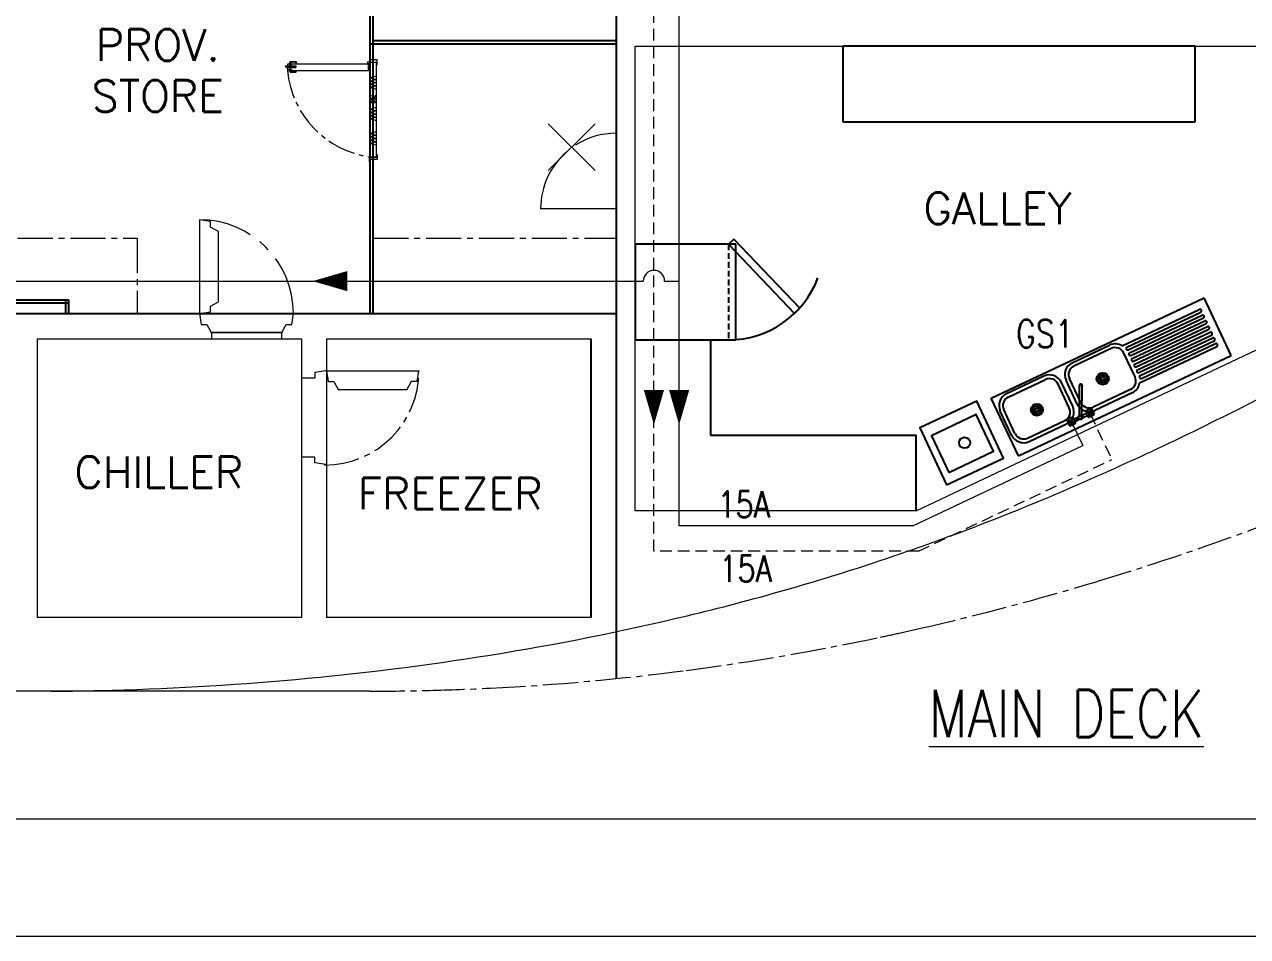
# Model space of a CAD drawing. Extents: x 475189 to 476029, y 1007718 to 1008015.
# Drawn here: x 475742.1 to 475794.2, y 1007718.3 to 1007757.2 of the extents above; entities that cross this region are included whole.
import ezdxf
from ezdxf.enums import TextEntityAlignment as Align

# ---------------------------------------------------------------- set-up
doc = ezdxf.new("R2010")
doc.units = 0
doc.header["$LTSCALE"] = 2
doc.header["$MEASUREMENT"] = 0
doc.header["$PDMODE"] = 3
doc.header["$PDSIZE"] = -7
for name, pattern in [('CENTER', [2, 1.25, -0.25, 0.25, -0.25]), ('CENTER2', [1.125, 0.75, -0.125, 0.125, -0.125]), ('HIDDEN', [0.375, 0.25, -0.125]), ('HIDDEN2', [0.1875, 0.125, -0.0625])]:
    doc.linetypes.add(name, pattern=pattern)
doc.layers.get('0').update_dxf_attribs({"linetype": 'CONTINUOUS', "lineweight": 0})
for name, color, linetype in [('CENT', 5, 'CENTER2'), ('CONT', 3, 'CONTINUOUS'), ('EQ', 3, 'CONTINUOUS'), ('LAYER002', 7, 'CONTINUOUS'), ('LAYER010', 7, 'CONTINUOUS'), ('PANEL', 7, 'CONTINUOUS'), ('PANELLING', 5, 'CONTINUOUS'), ('RED-1', 1, 'CONTINUOUS')]:
    doc.layers.add(name, color=color, linetype=linetype)
for name, color, linetype, lineweight in [('R.B', 6, 'CONTINUOUS', 0), ('Template', 7, 'CONTINUOUS', 0), ('TEXT', 1, 'CONTINUOUS', 0)]:
    doc.layers.add(name, color=color, linetype=linetype, lineweight=lineweight)
doc.styles.add('ROMANS', font='ROMANS.SHX')
doc.styles.add('XT03_5', font='romans', dxfattribs={"width": 0.6, "height": 87.5})

# ---------------------------------------------------------------- blocks, each defined once
blk = doc.blocks.new('EXISTING')
at = {"color": 8, "linetype": 'Continuous'}
for p, q in [((475770, 1007735.829), (475770, 1007759.082)), ((475768.123, 1007736.48), (475768.123, 1007756.268)), ((475768.123, 1007756.268), (475803.184, 1007756.268)), ((475780.09, 1007736.48), (475803.184, 1007747.404)), ((475718.467, 1007746.26), (475768.471, 1007746.26)), ((475769.384, 1007746.26), (475770, 1007746.26)), ((475742.658, 1007743.803), (475742.658, 1007731.926)), ((475753.917, 1007743.803), (475753.917, 1007731.926)), ((475754.989, 1007743.803), (475754.989, 1007731.926)), ((475754.491, 1007742.13), (475753.917, 1007742.13)), ((475754.491, 1007738.755), (475753.917, 1007738.755)), ((475780.09, 1007736.48), (475768.123, 1007736.48)), ((475745.328, 1007728.792), (475660.595, 1007728.792)), ((475756.813, 1007728.792), (475743.275, 1007728.792))]:
    blk.add_line(p, q, dxfattribs=at)
at = {"color": 8, "linetype": 'HIDDEN'}
for p, q in [((475768.927, 1007734.756), (475768.927, 1007758.01)), ((475787.497, 1007740.619), (475788.426, 1007738.657)), ((475780.195, 1007734.756), (475788.426, 1007738.657)), ((475780.195, 1007734.756), (475768.927, 1007734.756))]:
    blk.add_line(p, q, dxfattribs=at)
at = {"color": 8}
for p, q in [((475753.223, 1007755.432), (475753.672, 1007755.432)), ((475753.223, 1007755.432), (475753.223, 1007755.42)), ((475753.223, 1007755.42), (475753.296, 1007755.357)), ((475753.252, 1007755.395), (475753.672, 1007755.395)), ((475753.296, 1007755.357), (475753.672, 1007755.357)), ((475753.672, 1007755.432), (475753.672, 1007755.357)), ((475767.319, 1007749.341), (475764.102, 1007749.341)), ((475719.07, 1007744.875), (475767.319, 1007744.875)), ((475742.658, 1007743.803), (475753.917, 1007743.803)), ((475754.989, 1007743.803), (475766.247, 1007743.803)), ((475754.956, 1007742.442), (475754.491, 1007742.369)), ((475754.491, 1007742.369), (475754.491, 1007742.13)), ((475754.956, 1007742.442), (475758.924, 1007742.442)), ((475754.989, 1007742.442), (475755.062, 1007741.977)), ((475755.062, 1007741.977), (475755.3, 1007741.977)), ((475755.3, 1007741.977), (475755.499, 1007741.619)), ((475758.587, 1007741.977), (475758.389, 1007741.619)), ((475758.825, 1007741.977), (475758.587, 1007741.977)), ((475758.898, 1007742.442), (475758.825, 1007741.977)), ((475755.488, 1007741.638), (475758.399, 1007741.638)), ((475786.726, 1007740.228), (475787.186, 1007739.256)), ((475779.954, 1007735.829), (475787.186, 1007739.256)), ((475754.491, 1007738.517), (475754.491, 1007738.755)), ((475754.956, 1007738.443), (475754.491, 1007738.517)), ((475779.954, 1007735.829), (475770, 1007735.829)), ((475753.917, 1007731.926), (475742.658, 1007731.926)), ((475766.247, 1007731.926), (475754.989, 1007731.926))]:
    blk.add_line(p, q, dxfattribs=at)
at = {"color": 8, "linetype": 'CENTER2'}
for p, q in [((475739.576, 1007748.092), (475746.927, 1007748.092)), ((475746.927, 1007748.092), (475746.927, 1007744.875)), ((475756.972, 1007748.092), (475767.319, 1007748.092)), ((475779.427, 1007731.279), (475780.288, 1007731.473))]:
    blk.add_line(p, q, dxfattribs=at)
at = {"color": 8, "ltscale": 0.5}
for p, q in [((475753.077, 1007744.071), (475750.085, 1007744.071)), ((475750.085, 1007744.071), (475750.085, 1007743.803)), ((475753.077, 1007743.803), (475753.077, 1007744.071)), ((475750.085, 1007743.803), (475753.077, 1007743.803))]:
    blk.add_line(p, q, dxfattribs=at)
at = {"color": 8}
for points in [[(475756.779, 1007755.502), (475753.32, 1007755.502), (475753.32, 1007755.234), (475756.779, 1007755.234)], [(475753.388, 1007755.502), (475753.496, 1007755.502), (475753.496, 1007755.514), (475753.388, 1007755.514)], [(475756.849, 1007755.575), (475756.849, 1007751.554), (475757.117, 1007751.554), (475757.117, 1007755.575)], [(475753.388, 1007755.274), (475753.496, 1007755.274), (475753.496, 1007755.262), (475753.388, 1007755.262)], [(475749.652, 1007744.41), (475749.891, 1007744.41), (475750.079, 1007744.071), (475753.077, 1007744.071), (475753.266, 1007744.41), (475753.504, 1007744.41), (475753.578, 1007744.875), (475749.579, 1007744.875)]]:
    blk.add_lwpolyline(points, close=True, dxfattribs=at)
for points, format in [([(475753.425, 1007755.514), (475753.425, 1007755.569, -0.414214), (475753.473, 1007755.616), (475753.654, 1007755.616, -0.414214), (475753.701, 1007755.569), (475753.701, 1007755.562), (475753.668, 1007755.562), (475753.668, 1007755.569, 0.414214), (475753.654, 1007755.583), (475753.473, 1007755.583, 0.414214), (475753.459, 1007755.569), (475753.459, 1007755.514)], "xyb"), ([(475753.425, 1007755.262), (475753.425, 1007755.207, 0.414214), (475753.473, 1007755.16), (475753.654, 1007755.16, 0.414214), (475753.701, 1007755.207), (475753.701, 1007755.214), (475753.668, 1007755.214), (475753.668, 1007755.207, -0.414214), (475753.654, 1007755.193), (475753.473, 1007755.193, -0.414214), (475753.459, 1007755.207), (475753.459, 1007755.262)], "xyb"), ([(475754.391, 1007746.26, 0, 0.858, 0), (475755.87, 1007746.26, 0.858, 0.858, 0)], "xyseb"), ([(475768.927, 1007740.137, 0, 0.858, 0), (475768.927, 1007741.617, 0.858, 0.858, 0)], "xyseb"), ([(475770, 1007740.137, 0, 0.858, 0), (475770, 1007741.617, 0.858, 0.858, 0)], "xyseb")]:
    blk.add_lwpolyline(points, format=format, dxfattribs=at)
for points in [[(475753.425, 1007755.432), (475753.425, 1007755.502)], [(475753.459, 1007755.502), (475753.459, 1007755.432)], [(475753.425, 1007755.357), (475753.425, 1007755.274)], [(475753.459, 1007755.274), (475753.459, 1007755.357)], [(475757.117, 1007754.995), (475756.849, 1007754.925), (475757.117, 1007754.855), (475756.849, 1007754.785), (475757.117, 1007754.715), (475756.849, 1007754.644), (475757.117, 1007754.574), (475756.849, 1007754.504), (475757.117, 1007754.434)], [(475757.117, 1007753.659), (475756.849, 1007753.589), (475757.117, 1007753.519), (475756.849, 1007753.449), (475757.117, 1007753.379), (475756.849, 1007753.308), (475757.117, 1007753.238), (475756.849, 1007753.168), (475757.117, 1007753.098)], [(475757.117, 1007752.621), (475756.849, 1007752.551), (475757.117, 1007752.48), (475756.849, 1007752.41), (475757.117, 1007752.34), (475756.849, 1007752.27), (475757.117, 1007752.2), (475756.849, 1007752.129), (475757.117, 1007752.059)]]:
    blk.add_lwpolyline(points, dxfattribs=at)
for points in [[(475756.983, 1007755.586), (475757.128, 1007755.586), (475757.128, 1007755.486, 1), (475757.144, 1007755.486), (475757.144, 1007755.682, 0.414214), (475757.133, 1007755.693), (475756.983, 1007755.693), (475756.838, 1007755.693), (475756.838, 1007755.792, 1), (475756.822, 1007755.792), (475756.822, 1007755.596, 0.414214), (475756.833, 1007755.586)], [(475756.983, 1007751.543), (475757.128, 1007751.543), (475757.128, 1007751.643, -1), (475757.144, 1007751.643), (475757.144, 1007751.447, -0.414214), (475757.133, 1007751.436), (475756.983, 1007751.436), (475756.838, 1007751.436), (475756.838, 1007751.337, -1), (475756.822, 1007751.337), (475756.822, 1007751.533, -0.414214), (475756.833, 1007751.543)]]:
    blk.add_lwpolyline(points, format="xyb", close=True, dxfattribs=at)
at = {"color": 8, "linetype": 'CENTER', "ltscale": 2}
blk.add_lwpolyline([(475750.044, 1007744.949), (475750.044, 1007745.187), (475750.383, 1007745.376), (475750.383, 1007748.374), (475750.044, 1007748.563), (475750.044, 1007748.801), (475749.579, 1007748.874), (475749.579, 1007744.875)], close=True, dxfattribs=at)
at = {"color": 8}
blk.add_circle((475756.777, 1007755.574), 0.0429, dxfattribs=at)
at = {"color": 8, "linetype": 'CENTER2', "ltscale": 0.8}
blk.add_arc((475757.393, 1007755.608), 4.09, 185.242, 262.3555, dxfattribs=at)
at = {"color": 8}
for centre, radius, start, end in [((475767.319, 1007749.341), 3.217, 90, 122.6057), ((475767.319, 1007749.341), 3.217, 130.6057, 180), ((475733.916, 1007859.077), 132.571, 293.61227, 297.52703), ((475746.7, 1007829.847), 100.667, 288.45484, 293.60922), ((475747.553, 1007827.293), 97.975, 283.45059, 288.45401), ((475743.894, 1007842.609), 113.722, 279.1379, 283.44901), ((475742.918, 1007848.623), 119.815, 275.14734, 279.14183), ((475742.376, 1007854.827), 126.042, 271.34225, 275.13969), ((475743.274, 1007801.064), 72.272, 269.99866, 270.81386), ((475742.672, 1007839.272), 110.484, 270.84453, 271.37784)]:
    blk.add_arc(centre, radius, start, end, dxfattribs=at)
at = {"color": 8, "linetype": 'CENTER'}
blk.add_arc((475749.579, 1007744.875), 3.999, 0, 90, dxfattribs=at)
at = {"color": 8, "linetype": 'Continuous'}
blk.add_arc((475768.927, 1007746.26), 0.456, 0, 180, dxfattribs=at)
at = {"color": 8, "linetype": 'CENTER2'}
for centre, radius, start, end in [((475754.903, 1007742.442), 4.021, 270, 0), ((475754.67, 1007843.12), 114.549, 286.81904, 290.71386), ((475754.796, 1007842.686), 114.098, 282.91019, 286.82128), ((475756.442, 1007835.257), 106.488, 277.47903, 281.99129), ((475756.261, 1007836.201), 107.45, 281.98152, 282.45111), ((475756.789, 1007832.589), 103.797, 272.85213, 277.481), ((475756.824, 1007831.926), 103.133, 271.41199, 272.85101), ((475756.794, 1007834.055), 105.263, 270.01025, 271.39989)]:
    blk.add_arc(centre, radius, start, end, dxfattribs=at)
at = {"color": 8, "linetype": 'Continuous'}
blk.add_point((475765.427, 1007751.967), dxfattribs=at)
at = {"layer": 'CENT', "color": 8}
for p, q in [((475787.045, 1007740.463), (475787.051, 1007741.804)), ((475787.152, 1007740.463), (475787.158, 1007741.803)), ((475786.7, 1007740.308), (475786.735, 1007740.406)), ((475786.725, 1007740.299), (475786.761, 1007740.397)), ((475787.458, 1007740.644), (475787.36, 1007740.679)), ((475787.471, 1007740.672), (475787.373, 1007740.707)), ((475787.471, 1007740.628), (475787.436, 1007740.53)), ((475787.497, 1007740.619), (475787.461, 1007740.52)), ((475787.49, 1007740.681), (475787.526, 1007740.779)), ((475787.512, 1007740.669), (475787.547, 1007740.767)), ((475787.515, 1007740.627), (475787.613, 1007740.592)), ((475787.524, 1007740.653), (475787.623, 1007740.617)), ((475786.672, 1007740.274), (475786.574, 1007740.309)), ((475786.681, 1007740.299), (475786.582, 1007740.334)), ((475786.681, 1007740.255), (475786.645, 1007740.156)), ((475786.706, 1007740.246), (475786.671, 1007740.148)), ((475786.725, 1007740.255), (475786.824, 1007740.219)), ((475786.734, 1007740.28), (475786.832, 1007740.245))]:
    blk.add_line(p, q, dxfattribs=at)
for centre, radius in [((475786.907, 1007740.373), 0.0536), ((475787.098, 1007740.463), 0.0937)]:
    blk.add_circle(centre, radius, dxfattribs=at)
for centre, radius, start, end in [((475787.105, 1007741.803), 0.0697, 320.0116, 219.4418), ((475787.105, 1007741.803), 0.0536, 359.7267, 179.7267), ((475786.703, 1007740.277), 0.161, 81.7341, 149.495), ((475786.756, 1007740.428), 0.0312, 277.7822, 226.8041), ((475786.703, 1007740.277), 0.161, 351.7341, 59.495), ((475787.342, 1007740.705), 0.0312, 3.7134, 312.7354), ((475787.493, 1007740.65), 0.161, 171.0226, 238.7835), ((475787.493, 1007740.65), 0.161, 81.0226, 148.7835), ((475787.438, 1007740.498), 0.0312, 93.7134, 42.7354), ((475787.489, 1007740.647), 0.0536, 174.7363, 235.7813), ((475787.489, 1007740.647), 0.0536, 84.7363, 145.7813), ((475787.489, 1007740.647), 0.0312, 5.7306, 314.787), ((475787.493, 1007740.65), 0.161, 261.0226, 328.7835), ((475787.493, 1007740.65), 0.0536, 264.7363, 325.7813), ((475787.549, 1007740.801), 0.0312, 273.7134, 222.7354), ((475787.489, 1007740.647), 0.0536, 354.7363, 55.7813), ((475787.493, 1007740.65), 0.161, 351.0226, 58.7835), ((475787.644, 1007740.594), 0.0312, 183.7134, 132.7354), ((475786.551, 1007740.33), 0.0312, 7.7822, 316.8041), ((475786.703, 1007740.277), 0.161, 171.7341, 239.495), ((475786.65, 1007740.125), 0.0312, 97.7822, 46.8041), ((475786.703, 1007740.277), 0.0536, 174.7363, 235.7813), ((475786.703, 1007740.277), 0.0536, 84.7363, 145.7813), ((475786.703, 1007740.277), 0.0312, 275.7306, 224.787), ((475786.703, 1007740.277), 0.161, 261.7341, 329.495), ((475786.703, 1007740.277), 0.0536, 264.7363, 325.7813), ((475786.703, 1007740.277), 0.0536, 354.7363, 55.7813), ((475786.855, 1007740.223), 0.0312, 187.7822, 136.8041)]:
    blk.add_arc(centre, radius, start, end, dxfattribs=at)
at = {"layer": 'CONT', "color": 8}
for p, q in [((475783.294, 1007741.276), (475792.354, 1007745.551)), ((475788.864, 1007743.504), (475792.151, 1007745.055)), ((475793.513, 1007743.096), (475792.354, 1007745.551)), ((475789.065, 1007743.451), (475792.209, 1007744.934)), ((475789.122, 1007743.33), (475792.266, 1007744.813)), ((475789.179, 1007743.208), (475792.323, 1007744.692)), ((475789.236, 1007743.087), (475792.38, 1007744.571)), ((475789.294, 1007742.966), (475792.437, 1007744.449)), ((475789.351, 1007742.845), (475792.495, 1007744.328)), ((475789.408, 1007742.724), (475792.552, 1007744.207)), ((475789.465, 1007742.602), (475792.609, 1007744.086)), ((475786.743, 1007742.785), (475788.329, 1007743.534)), ((475789.522, 1007742.481), (475792.666, 1007743.964)), ((475789.58, 1007742.36), (475792.723, 1007743.843)), ((475789.637, 1007742.239), (475792.78, 1007743.722)), ((475789.694, 1007742.118), (475792.838, 1007743.601)), ((475784.452, 1007738.821), (475793.513, 1007743.096)), ((475788.398, 1007743.388), (475786.812, 1007742.64)), ((475789.414, 1007742.178), (475788.933, 1007743.196)), ((475789.607, 1007741.929), (475792.895, 1007743.48)), ((475785.531, 1007742.213), (475783.946, 1007741.465)), ((475784.014, 1007741.32), (475785.6, 1007742.068)), ((475786.761, 1007740.926), (475786.281, 1007741.945)), ((475786.955, 1007741.018), (475786.475, 1007742.036)), ((475787.1, 1007741.087), (475786.62, 1007742.105)), ((475786.616, 1007740.858), (475786.135, 1007741.876)), ((475789.222, 1007741.643), (475787.636, 1007740.894)), ((475789.29, 1007741.497), (475787.704, 1007740.749)), ((475784.452, 1007738.821), (475783.294, 1007741.276)), ((475784.157, 1007739.698), (475783.677, 1007740.716)), ((475784.302, 1007739.766), (475783.822, 1007740.785)), ((475786.675, 1007740.323), (475787.4, 1007740.665)), ((475786.726, 1007740.228), (475787.451, 1007740.57)), ((475784.838, 1007739.574), (475786.424, 1007740.323)), ((475784.906, 1007739.429), (475786.492, 1007740.177))]:
    blk.add_line(p, q, dxfattribs=at)
for centre, radius in [((475788.036, 1007742.1), 0.256), ((475788.036, 1007742.1), 0.175), ((475787.94, 1007742.14), 0.0425), ((475787.996, 1007742.004), 0.0425), ((475788.076, 1007742.196), 0.0425), ((475788.132, 1007742.06), 0.0425), ((475785.238, 1007740.78), 0.256), ((475785.238, 1007740.78), 0.175), ((475785.268, 1007740.879), 0.0425), ((475785.139, 1007740.81), 0.0425), ((475785.208, 1007740.68), 0.0425), ((475785.338, 1007740.75), 0.0425)]:
    blk.add_circle(centre, radius, dxfattribs=at)
for centre, radius, start, end in [((475792.18, 1007744.995), 0.067, 295.2588, 115.2588), ((475792.294, 1007744.752), 0.067, 295.2588, 115.2588), ((475792.409, 1007744.51), 0.067, 295.2588, 115.2588), ((475792.523, 1007744.267), 0.067, 295.2588, 115.2588), ((475792.638, 1007744.025), 0.067, 295.2588, 115.2588), ((475788.57, 1007743.025), 0.563, 58.4626, 115.2588), ((475792.752, 1007743.783), 0.067, 295.2588, 115.2588), ((475792.866, 1007743.54), 0.067, 295.2588, 115.2588), ((475788.57, 1007743.025), 0.402, 25.2588, 115.2588), ((475789.094, 1007743.39), 0.067, 115.2588, 295.2588), ((475789.208, 1007743.148), 0.067, 115.2588, 295.2588), ((475786.984, 1007742.276), 0.563, 115.2588, 205.2588), ((475786.984, 1007742.276), 0.402, 115.2588, 205.2588), ((475789.322, 1007742.905), 0.067, 115.2588, 295.2588), ((475789.437, 1007742.663), 0.067, 115.2588, 295.2588), ((475789.551, 1007742.421), 0.067, 115.2588, 295.2588), ((475785.772, 1007741.704), 0.563, 25.2588, 115.2588), ((475785.772, 1007741.704), 0.402, 25.2588, 115.2588), ((475789.05, 1007742.006), 0.402, 295.2588, 25.2588), ((475789.665, 1007742.178), 0.067, 115.2588, 295.2588), ((475784.186, 1007740.956), 0.563, 115.2588, 205.2588), ((475789.05, 1007742.006), 0.563, 295.2588, 352.0549), ((475784.186, 1007740.956), 0.402, 115.2588, 205.2588), ((475786.252, 1007740.686), 0.563, 295.2588, 25.2588), ((475787.464, 1007741.258), 0.563, 205.2588, 295.2588), ((475787.464, 1007741.258), 0.402, 205.2588, 295.2588), ((475786.252, 1007740.686), 0.402, 295.2588, 25.2588), ((475784.666, 1007739.938), 0.563, 205.2588, 295.2588), ((475784.666, 1007739.938), 0.402, 205.2588, 295.2588)]:
    blk.add_arc(centre, radius, start, end, dxfattribs=at)
at = {"layer": 'EQ', "color": 8}
for p, q in [((475791.98, 1007756.268), (475776.969, 1007756.268)), ((475776.969, 1007756.268), (475776.969, 1007753.051)), ((475791.98, 1007753.051), (475791.98, 1007756.268)), ((475776.969, 1007753.051), (475791.98, 1007753.051)), ((475772.412, 1007747.83), (475768.123, 1007747.83)), ((475768.123, 1007747.83), (475768.123, 1007743.755)), ((475772.324, 1007748.048), (475772.096, 1007747.83)), ((475772.096, 1007747.83), (475774.911, 1007744.885)), ((475775.14, 1007745.103), (475772.324, 1007748.048)), ((475772.412, 1007743.755), (475772.412, 1007747.83)), ((475774.911, 1007744.885), (475775.14, 1007745.103)), ((475768.123, 1007743.755), (475772.412, 1007743.755)), ((475771.34, 1007743.755), (475771.34, 1007739.697)), ((475771.34, 1007739.697), (475780.09, 1007739.697)), ((475780.09, 1007736.48), (475780.09, 1007739.697))]:
    blk.add_line(p, q, dxfattribs=at)
at = {"layer": 'EQ', "color": 8, "linetype": 'HIDDEN2'}
blk.add_line((475772.096, 1007747.83), (475772.096, 1007743.755), dxfattribs=at)
at = {"layer": 'EQ', "color": 8}
for points in [[(475781.392, 1007737.579), (475783.816, 1007738.722), (475782.673, 1007741.147), (475780.248, 1007740.003)], [(475781.485, 1007738.111), (475783.39, 1007739.01), (475782.653, 1007740.571), (475780.748, 1007739.672)]]:
    blk.add_lwpolyline(points, close=True, dxfattribs=at)
blk.add_circle((475782.155, 1007739.373), 0.236, dxfattribs=at)
blk.add_arc((475772.096, 1007747.83), 4.074, 270, 339.3875, dxfattribs=at)
at = {"layer": 'LAYER002', "color": 8, "linetype": 'Continuous'}
for p, q in [((475767.319, 1007771.68), (475767.319, 1007729.314)), ((475766.247, 1007743.803), (475766.247, 1007731.926))]:
    blk.add_line(p, q, dxfattribs=at)
at = {"layer": 'PANELLING', "color": 8}
for p, q in [((475756.838, 1007744.875), (475756.838, 1007762.111)), ((475756.972, 1007744.875), (475756.972, 1007762.111)), ((475756.838, 1007756.375), (475767.319, 1007756.375)), ((475756.972, 1007756.509), (475767.319, 1007756.509)), ((475739.442, 1007745.465), (475743.999, 1007745.465)), ((475739.442, 1007745.331), (475743.999, 1007745.331)), ((475743.865, 1007745.465), (475743.865, 1007744.875)), ((475743.999, 1007745.465), (475743.999, 1007744.875))]:
    blk.add_line(p, q, dxfattribs=at)
at = {"layer": 'RED-1', "color": 8}
blk.add_line((475715.853, 1007744.875), (475767.319, 1007744.875), dxfattribs=at)
at = {"color": 8, "style": 'ROMANS', "width": 0.8}
for s, height, p in [('GS1', 1.1794, (475784.34, 1007743.432)), ('15A', 1.1258, (475771.63, 1007736.19)), ('15A', 1.1258, (475771.711, 1007733.452)), ('%%UMAIN DECK', 2.01038, (475780.631, 1007726.839))]:
    blk.add_text(s, height=height, dxfattribs=at).set_placement(p)
at = {"color": 8, "linetype": 'ByBlock', "style": 'ROMANS'}
for tag, height, width, p in [('DIRECTION', 0.536, 0.85, (475672.394, 1007828.239)), ('DN', 1.072, 0.708333, (475752.552, 1007802.238))]:
    blk.add_attdef(tag, text='', height=height, dxfattribs=dict(at, width=width)).set_placement(p, align=Align.MIDDLE_RIGHT)
at = {"color": 8, "style": 'XT03_5', "text_generation_flag": 4, "width": 0.6, "flags": 9}
for p, rotation in [((475706.595, 1007775.576), 270), ((475708.817, 1007766.103), 90)]:
    blk.add_attdef('KEYWORD', p, '', height=0.0375, rotation=rotation, dxfattribs=at)
at = {"color": 8, "style": 'XT03_5', "width": 0.6, "flags": 9}
for p, rotation in [((475708.817, 1007775.576), 270), ((475706.595, 1007766.103), 90)]:
    blk.add_attdef('KEYWORD', p, '', height=0.0375, rotation=rotation, dxfattribs=at)
at = {"layer": 'LAYER010', "color": 8, "linetype": 'Continuous', "style": 'ROMANS'}
for s, p in [('PROV.', (475747.8, 1007755.646)), ('STORE', (475747.8, 1007753.476))]:
    blk.add_text(s, height=1.3403, dxfattribs=at).set_placement(p, align=Align.CENTER)
for s, p in [('GALLEY', (475780.402, 1007748.692)), ('CHILLER', (475744.252, 1007737.453)), ('FREEZER', (475756.314, 1007736.538))]:
    blk.add_text(s, height=1.3403, dxfattribs=at).set_placement(p)
at = {"layer": 'PANEL', "color": 8, "style": 'ROMANS', "width": 0.75}
blk.add_text('750', height=0.1608, rotation=270, dxfattribs=at).set_placement((475756.899, 1007754.201))
at = {"layer": 'TEXT', "color": 8, "style": 'ROMANS', "width": 0.85, "flags": 8}
blk.add_attdef('WTD', text='', height=1.072, rotation=180, dxfattribs=at).set_placement((475705.173, 1007794.2), align=Align.MIDDLE_CENTER)
blk.add_attdef('WTD', text='', height=1.072, dxfattribs=at).set_placement((475731.4, 1007752.462), align=Align.MIDDLE_CENTER)

msp = doc.modelspace()

# ---------------------------------------------------------------- linework, layer by layer
at = {"layer": 'Template', "flags": 128}
msp.add_lwpolyline([(475608.823, 1008015.338), (476028.823, 1008015.338), (476028.823, 1007718.338), (475608.823, 1007718.338)], close=True, dxfattribs=at)
at = {"layer": 'Template', "color": 7, "linetype": 'ByBlock', "lineweight": 13, "flags": 128}
msp.add_lwpolyline([(476023.829, 1007723.332), (475613.817, 1007723.332)], dxfattribs=at)

# ---------------------------------------------------------------- block references
at = {"layer": 'R.B'}
msp.add_blockref('EXISTING', (0, 0), dxfattribs=at)

doc.saveas('drawing.dxf')
